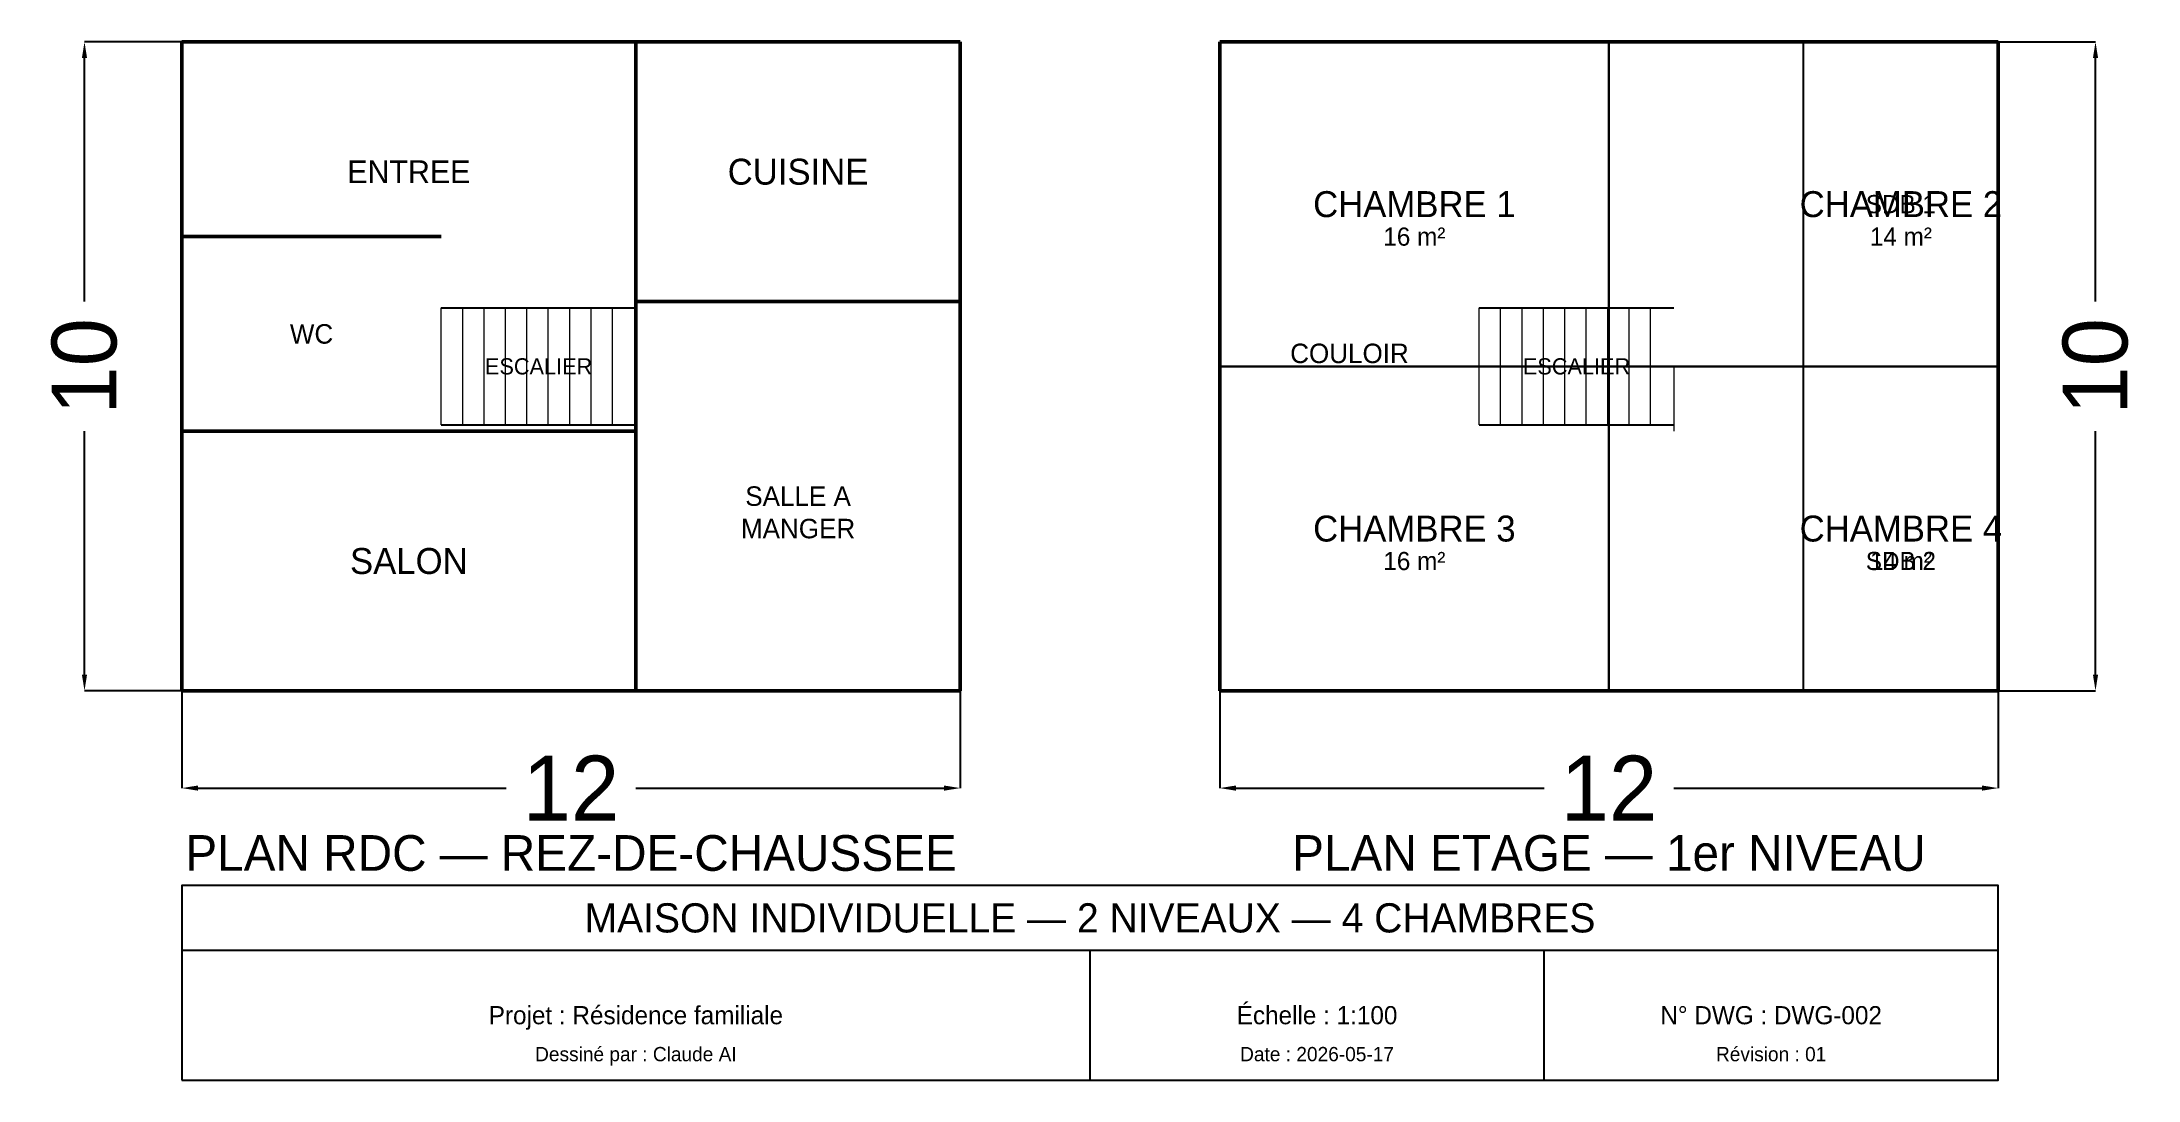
# Model space of a CAD drawing. Header units: metres. Extents: x -2.2 to 30.2, y -6 to 10.
import ezdxf
from ezdxf.enums import TextEntityAlignment as Align

# ---------------------------------------------------------------- set-up
doc = ezdxf.new("R2010")
doc.units = ezdxf.units.M
for name, color, linetype in [('CARTOUCHE', 7, 'Continuous'), ('COTES', 3, 'Continuous'), ('ESCALIER', 6, 'Continuous'), ('FENETRES', 4, 'Continuous'), ('MURS', 7, 'Continuous'), ('PORTES', 1, 'Continuous'), ('TEXTES', 2, 'Continuous'), ('TITRE', 5, 'Continuous')]:
    doc.layers.add(name, color=color, linetype=linetype)
doc.dimstyles.get("Standard").update_dxf_attribs({"dimtxt": 2.5, "dimasz": 2.5, "dimexe": 1.25, "dimexo": 0.625, "dimtad": 1, "dimcen": 2.5, "dimazin": 3, "dimtfac": 1, "dimtmove": 0, "dimatfit": 3})

# ---------------------------------------------------------------- blocks, each defined once
blk = doc.blocks.new('_CLOSEDFILLED')
at = {"color": 0, "linetype": 'BYBLOCK'}
blk.add_solid([(-1, 0.16), (0, 0), (-1, -0.16)], dxfattribs=at)
blk = doc.blocks.new('*D1')
for p, q in [((0, 0), (0, -1.5)), ((12, 0), (12, -1.5)), ((0.25, -1.5), (5, -1.5)), ((7, -1.5), (11.75, -1.5))]:
    blk.add_line(p, q)
at = {"layer": 'Defpoints'}
for p in [(0, 0), (12, 0), (0, -1.5)]:
    blk.add_point(p, dxfattribs=at)
at = {"layer": 'COTES', "xscale": 0.25, "yscale": 0.25, "rotation": 180}
blk.add_blockref('_CLOSEDFILLED', (0, -1.5), dxfattribs=at)
at = {"layer": 'COTES', "xscale": 0.25, "yscale": 0.25}
blk.add_blockref('_CLOSEDFILLED', (12, -1.5), dxfattribs=at)
at = {"layer": 'COTES', "insert": (6, -1.5), "char_height": 1, "attachment_point": 5}
blk.add_mtext('12', dxfattribs=at)
blk = doc.blocks.new('*D2')
for p, q in [((0, 10), (-1.5, 10)), ((-1.5, 6), (-1.5, 9.75)), ((-1.5, 0.25), (-1.5, 4)), ((0, 0), (-1.5, 0))]:
    blk.add_line(p, q)
at = {"layer": 'Defpoints'}
for p in [(0, 10), (-1.5, 0), (0, 0)]:
    blk.add_point(p, dxfattribs=at)
at = {"layer": 'COTES', "xscale": 0.25, "yscale": 0.25}
for p, rotation in [((-1.5, 10), 90), ((-1.5, 0), 270)]:
    blk.add_blockref('_CLOSEDFILLED', p, dxfattribs=dict(at, rotation=rotation))
at = {"layer": 'COTES', "insert": (-1.5, 5), "char_height": 1, "attachment_point": 5, "rotation": 90}
blk.add_mtext('10', dxfattribs=at)
blk = doc.blocks.new('*D3')
for p, q in [((16, 0), (16, -1.5)), ((28, 0), (28, -1.5)), ((16.25, -1.5), (21, -1.5)), ((23, -1.5), (27.75, -1.5))]:
    blk.add_line(p, q)
at = {"layer": 'Defpoints'}
for p in [(16, 0), (28, 0), (16, -1.5)]:
    blk.add_point(p, dxfattribs=at)
at = {"layer": 'COTES', "xscale": 0.25, "yscale": 0.25, "rotation": 180}
blk.add_blockref('_CLOSEDFILLED', (16, -1.5), dxfattribs=at)
at = {"layer": 'COTES', "xscale": 0.25, "yscale": 0.25}
blk.add_blockref('_CLOSEDFILLED', (28, -1.5), dxfattribs=at)
at = {"layer": 'COTES', "insert": (22, -1.5), "char_height": 1, "attachment_point": 5}
blk.add_mtext('12', dxfattribs=at)
blk = doc.blocks.new('*D4')
for p, q in [((28, 10), (29.5, 10)), ((29.5, 6), (29.5, 9.75)), ((29.5, 0.25), (29.5, 4)), ((28, 0), (29.5, 0))]:
    blk.add_line(p, q)
at = {"layer": 'Defpoints'}
for p in [(28, 10), (28, 0), (29.5, 0)]:
    blk.add_point(p, dxfattribs=at)
at = {"layer": 'COTES', "xscale": 0.25, "yscale": 0.25}
for p, rotation in [((29.5, 10), 90), ((29.5, 0), 270)]:
    blk.add_blockref('_CLOSEDFILLED', p, dxfattribs=dict(at, rotation=rotation))
at = {"layer": 'COTES', "insert": (29.5, 5), "char_height": 1, "attachment_point": 5, "rotation": 90}
blk.add_mtext('10', dxfattribs=at)

msp = doc.modelspace()

# ---------------------------------------------------------------- linework, layer by layer
at = {"layer": 'CARTOUCHE'}
for p, q in [((0, -4), (28, -4)), ((14, -6), (14, -4)), ((21, -6), (21, -4))]:
    msp.add_line(p, q, dxfattribs=at)
msp.add_lwpolyline([(0, -6), (28, -6), (28, -3), (0, -3), (0, -6)], close=True, dxfattribs=at)
at = {"layer": 'ESCALIER', "lineweight": 13}
for p, q in [((4, 4.1), (4, 5.9)), ((4.33, 4.1), (4.33, 5.9)), ((4.66, 4.1), (4.66, 5.9)), ((4.99, 4.1), (4.99, 5.9)), ((5.32, 4.1), (5.32, 5.9)), ((5.65, 4.1), (5.65, 5.9)), ((5.98, 4.1), (5.98, 5.9)), ((6.31, 4.1), (6.31, 5.9)), ((6.64, 4.1), (6.64, 5.9)), ((20, 4.1), (20, 5.9)), ((20.33, 4.1), (20.33, 5.9)), ((20.66, 4.1), (20.66, 5.9)), ((20.99, 4.1), (20.99, 5.9)), ((21.32, 4.1), (21.32, 5.9)), ((21.65, 4.1), (21.65, 5.9)), ((21.98, 4.1), (21.98, 5.9)), ((22.31, 4.1), (22.31, 5.9)), ((22.64, 4.1), (22.64, 5.9))]:
    msp.add_line(p, q, dxfattribs=at)
at = {"layer": 'ESCALIER'}
for p, q in [((4, 5.9), (7, 5.9)), ((20, 5.9), (23, 5.9)), ((4, 4.1), (7, 4.1)), ((20, 4.1), (23, 4.1))]:
    msp.add_line(p, q, dxfattribs=at)
at = {"layer": 'FENETRES', "lineweight": 25}
for p, q in [((1, 10), (3, 10)), ((5, 10), (7, 10)), ((8, 10), (11, 10)), ((17, 10), (21, 10)), ((23, 10), (25, 10)), ((26, 10), (28, 10)), ((16, 6), (16, 9)), ((0, 5), (0, 7)), ((12, 1), (12, 4)), ((16, 1), (16, 4)), ((8, 0), (11, 0)), ((17, 0), (21, 0)), ((23, 0), (25, 0)), ((26, 0), (28, 0))]:
    msp.add_line(p, q, dxfattribs=at)
at = {"layer": 'FENETRES', "lineweight": 13}
for p, q in [((1.3, 10), (2.7, 10)), ((5.3, 10), (6.7, 10)), ((8.45, 10), (10.55, 10)), ((17.6, 10), (20.4, 10)), ((23.3, 10), (24.7, 10)), ((26.3, 10), (27.7, 10)), ((16, 6.45), (16, 8.55)), ((0, 5.3), (0, 6.7)), ((12, 1.45), (12, 3.55)), ((16, 1.45), (16, 3.55)), ((8.45, 0), (10.55, 0)), ((17.6, 0), (20.4, 0)), ((23.3, 0), (24.7, 0)), ((26.3, 0), (27.7, 0))]:
    msp.add_line(p, q, dxfattribs=at)
at = {"layer": 'MURS', "lineweight": 50}
for p, q in [((12, 10), (0, 10)), ((0, 10), (0, 0)), ((7, 0), (7, 10)), ((12, 0), (12, 10)), ((28, 10), (16, 10)), ((16, 10), (16, 0)), ((28, 0), (28, 10)), ((0, 7), (4, 7)), ((7, 6), (12, 6)), ((0, 4), (7, 4)), ((0, 0), (12, 0)), ((16, 0), (28, 0))]:
    msp.add_line(p, q, dxfattribs=at)
at = {"layer": 'MURS', "lineweight": 30}
for p, q in [((22, 5), (22, 10)), ((16, 5), (28, 5)), ((22, 0), (22, 5))]:
    msp.add_line(p, q, dxfattribs=at)
at = {"layer": 'MURS', "lineweight": 25}
for p, q in [((25, 5), (25, 10)), ((25, 0), (25, 5))]:
    msp.add_line(p, q, dxfattribs=at)
at = {"layer": 'PORTES', "lineweight": 18}
for p, q in [((16, 7), (16, 8)), ((0, 7), (1, 7)), ((25, 6), (25, 7)), ((0, 4), (0, 5)), ((18, 5), (19, 5)), ((18, 5), (19, 5)), ((19, 5), (20, 5)), ((23, 5), (23, 4)), ((23.5, 5), (24.5, 5)), ((4, 4), (5, 4)), ((7, 2), (7, 3)), ((16, 2), (16, 3)), ((25, 1), (25, 2)), ((2, 0), (3, 0))]:
    msp.add_line(p, q, dxfattribs=at)

# ---------------------------------------------------------------- texts
at = {"layer": 'CARTOUCHE'}
for s, height, p in [('MAISON INDIVIDUELLE — 2 NIVEAUX — 4 CHAMBRES', 0.45, (14, -3.5)), ('Projet : Résidence familiale', 0.28, (7, -5)), ('Échelle : 1:100', 0.28, (17.5, -5)), ('N° DWG : DWG-002', 0.28, (24.5, -5)), ('Dessiné par : Claude AI', 0.22, (7, -5.6)), ('Date : 2026-05-17', 0.22, (17.5, -5.6)), ('Révision : 01', 0.22, (24.5, -5.6))]:
    msp.add_text(s, height=height, dxfattribs=at).set_placement(p, align=Align.MIDDLE_CENTER)
at = {"layer": 'TEXTES'}
for s, height, p in [('ENTREE', 0.35, (3.5, 8)), ('CUISINE', 0.4, (9.5, 8)), ('CHAMBRE 1', 0.4, (19, 7.5)), ('CHAMBRE 2', 0.4, (26.5, 7.5)), ('SDB 1', 0.28, (26.5, 7.5)), ('16 m²', 0.28, (19, 7)), ('14 m²', 0.28, (26.5, 7)), ('WC', 0.3, (2, 5.5)), ('COULOIR', 0.3, (18, 5.2)), ('ESCALIER', 0.25, (5.5, 5)), ('ESCALIER', 0.25, (21.5, 5)), ('SALLE A', 0.3, (9.5, 3)), ('MANGER', 0.3, (9.5, 2.5)), ('CHAMBRE 3', 0.4, (19, 2.5)), ('CHAMBRE 4', 0.4, (26.5, 2.5)), ('SALON', 0.4, (3.5, 2)), ('16 m²', 0.28, (19, 2)), ('SDB 2', 0.28, (26.5, 2)), ('14 m²', 0.28, (26.5, 2))]:
    msp.add_text(s, height=height, dxfattribs=at).set_placement(p, align=Align.MIDDLE_CENTER)
at = {"layer": 'TITRE'}
for s, p in [('PLAN RDC — REZ-DE-CHAUSSEE', (6, -2.5)), ('PLAN ETAGE — 1er NIVEAU', (22, -2.5))]:
    msp.add_text(s, height=0.55, dxfattribs=at).set_placement(p, align=Align.MIDDLE_CENTER)

# ---------------------------------------------------------------- dimensions: what is measured, and where the dimension line sits
at = {"layer": 'COTES'}
for base, p1, p2, picture, middle in [((-1.5, 0), (0, 0), (0, 10), '*D2', (-1.5, 5)), ((29.5, 0), (28, 0), (28, 10), '*D4', (29.5, 5))]:
    dim = msp.add_linear_dim(base=base, p1=p1, p2=p2, angle=90, dimstyle='Standard', dxfattribs=at)
    dim.commit()
    dim.dimension.update_dxf_attribs({"geometry": picture, "text_midpoint": middle})
for base, p1, p2, picture, middle in [((0, -1.5), (0, 0), (12, 0), '*D1', (6, -1.5)), ((16, -1.5), (16, 0), (28, 0), '*D3', (22, -1.5))]:
    dim = msp.add_linear_dim(base=base, p1=p1, p2=p2, dimstyle='Standard', dxfattribs=at)
    dim.commit()
    dim.dimension.update_dxf_attribs({"geometry": picture, "text_midpoint": middle})

doc.saveas('drawing.dxf')
